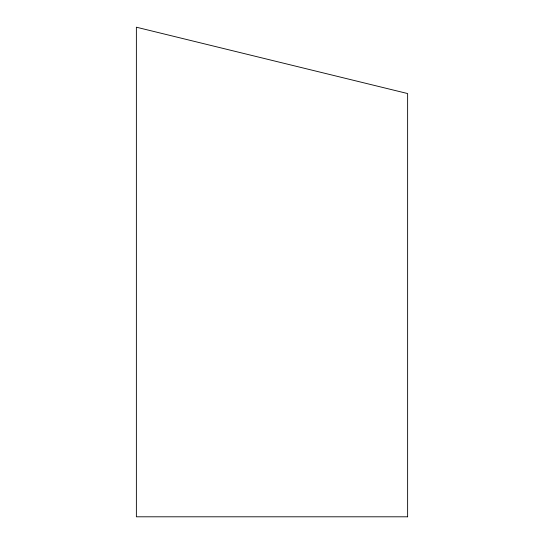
<?xml version="1.0" encoding="UTF-8"?>
<svg xmlns="http://www.w3.org/2000/svg" width="544" height="544" viewBox="0 0 544 544"><rect width="100%" height="100%" fill="white"/><g stroke="black" fill="none" stroke-linecap="round" stroke-linejoin="round"><path stroke-width="0.82" d="M407.626 516.8L136.374 516.8L136.374 27.2L407.626 93.548L407.626 516.8"/></g></svg>
